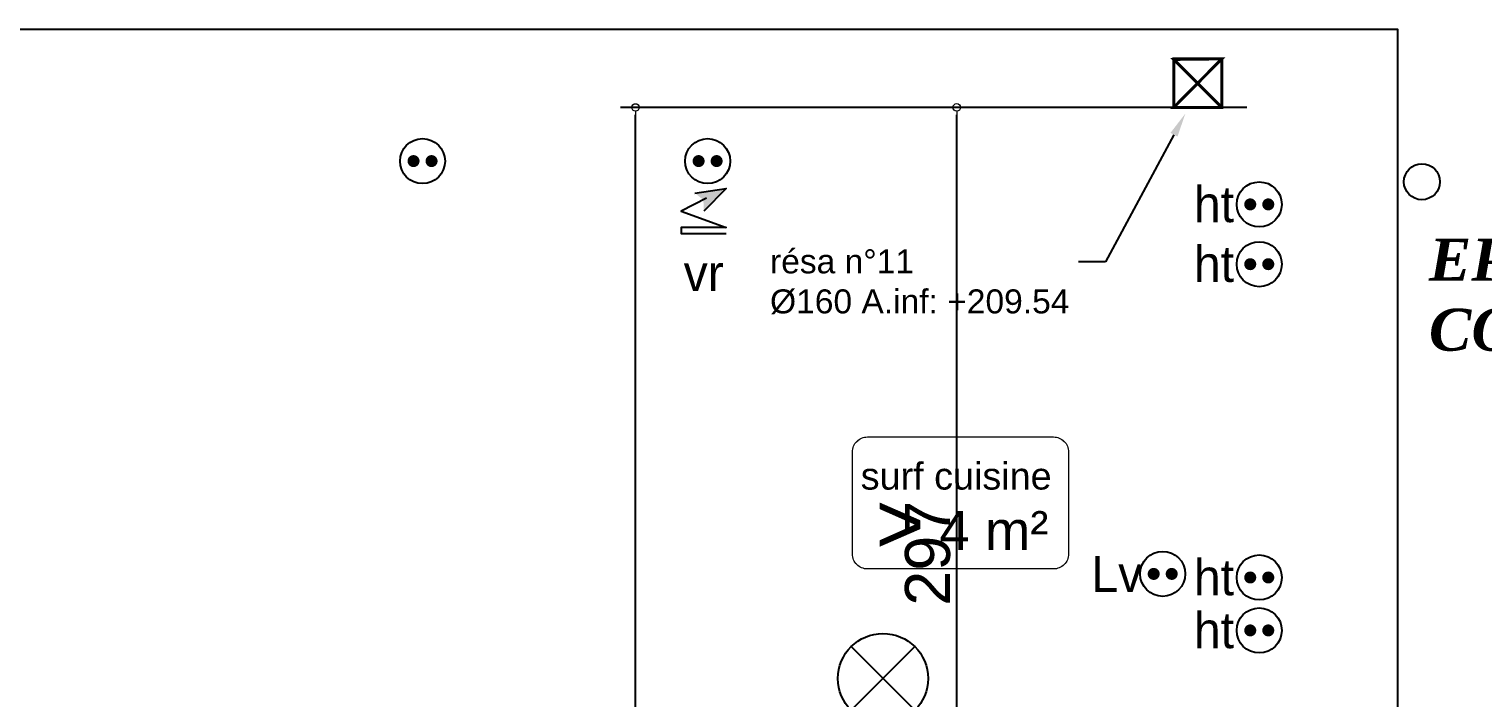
# Model space of a CAD drawing. Header units: millimetres. Extents: x 459337 to 526921, y -375392 to -289779.
# Drawn here: x 463552 to 468394, y -321004 to -318775 of the extents above; entities that cross this region are included whole.
import ezdxf
from ezdxf import colors
from ezdxf.entities.mleader import LeaderData, LeaderLine
from ezdxf.math import Vec2, Vec3

# ---------------------------------------------------------------- set-up
doc = ezdxf.new("R2010")
doc.units = ezdxf.units.MM
doc.set_wipeout_variables(frame=1)
for name, color, linetype, lineweight in [('_GAZELEC-BOITE INCORPO', 36, 'Continuous', 18), ('_GAZELEC-RESERVATION', 1, 'Continuous', 18), ('_GAZELEC-RESERVATION 2', 132, 'Continuous', 18)]:
    doc.layers.add(name, color=color, linetype=linetype, lineweight=lineweight)
doc.layers.add('prlm-EAU-EPEXT', color=145, linetype='Continuous')
doc.layers.add('prlm-ELEC-CFO', color=201, linetype='Continuous')
doc.layers.add('prlm-ZEROPLOT', color=254, linetype='Continuous', plot=False)
doc.styles.add('Arial', font='arial.ttf')
doc.styles.add('prlm-eau-ep', font='timesbi.ttf', dxfattribs={"height": 18})
doc.styles.add('prlm-elec-cfo', font='comic.ttf', dxfattribs={"height": 12})
doc.styles.add('prlm-sejc', font='arial.ttf', dxfattribs={"height": 20})
doc.styles.get("Standard").update_dxf_attribs({"font": 'arial.ttf'})
doc.dimstyles.new('200', dxfattribs={"dimtxt": 150, "dimasz": 25, "dimexe": 50, "dimexo": 50, "dimgap": 20, "dimtad": 1, "dimdec": 0, "dimlfac": 0.1, "dimdsep": 46, "dimtxsty": 'Arial', "dimblk1": 'DOTBLANK', "dimblk2": 'DOTBLANK', "dimsah": 1, "dimcen": 25, "dimclrd": 5, "dimclre": 5, "dimadec": 0, "dimazin": 0, "dimtfac": 1, "dimtdec": 0, "dimtmove": 0, "dimatfit": 3, "dimldrblk": 'DOTBLANK', "dimfxl": 50, "dimtolj": 1, "dimtzin": 0, "dimarcsym": 0})

# ---------------------------------------------------------------- blocks, each defined once
blk = doc.blocks.new('xi.VR')
at = {"layer": 'prlm-ELEC-CFO', "lineweight": 5}
blk.add_hatch(color=0, dxfattribs=at).paths.add_polyline_path([(-3, 6), (-0.1, 3.7), (0, 0), (7.5, 7.5)])
at = {"layer": 'prlm-ELEC-CFO', "color": 0}
for points in [[(-3, 6), (7.5, 7.5), (0, 0)], [(0.95, 4.23), (-7.5, 0), (7.5, -5.5), (-7.5, -5.5), (-7.5, -7.5), (7.5, -7.5)]]:
    blk.add_lwpolyline(points, dxfattribs=at)
blk = doc.blocks.new('xi.LV')
at = {"color": 0, "lineweight": 5}
blk.add_wipeout([(-7.5, -7.5), (7.5, -7.5), (7.5, 7.5), (-7.5, 7.5)], dxfattribs=at).dxf.layer = 'prlm-ELEC-CFO'
at = {"layer": 'prlm-ELEC-CFO', "color": 0, "linetype": 'ByBlock', "lineweight": 5, "const_width": 2}
for points in [[(-4, 0, 1), (-2, 0, 1)], [(2, 0, 1), (4, 0, 1)]]:
    blk.add_lwpolyline(points, format="xyb", close=True, dxfattribs=at)
at = {"layer": 'prlm-ELEC-CFO', "color": 0, "linetype": 'ByBlock', "lineweight": -2}
blk.add_circle((0, 0), 7.5, dxfattribs=at)
blk = doc.blocks.new('xi.PC')
at = {"color": 0, "lineweight": 5}
blk.add_wipeout([(-7.5, -7.5), (7.5, -7.5), (7.5, 7.5), (-7.5, 7.5)], dxfattribs=at).dxf.layer = 'prlm-ELEC-CFO'
at = {"layer": 'prlm-ELEC-CFO', "color": 0, "linetype": 'ByBlock', "lineweight": 5, "const_width": 2}
for points in [[(-4, 0, 1), (-2, 0, 1)], [(2, 0, 1), (4, 0, 1)]]:
    blk.add_lwpolyline(points, format="xyb", close=True, dxfattribs=at)
at = {"layer": 'prlm-ELEC-CFO', "color": 0, "linetype": 'ByBlock', "lineweight": -2}
blk.add_circle((0, 0), 7.5, dxfattribs=at)
blk = doc.blocks.new('xi.PCHT')
at = {"color": 0, "lineweight": 5}
blk.add_wipeout([(-7.5, -7.5), (7.5, -7.5), (7.5, 7.5), (-7.5, 7.5)], dxfattribs=at).dxf.layer = 'prlm-ELEC-CFO'
at = {"layer": 'prlm-ELEC-CFO', "color": 0, "linetype": 'ByBlock', "lineweight": 5, "const_width": 2}
for points in [[(-4, 0, 1), (-2, 0, 1)], [(2, 0, 1), (4, 0, 1)]]:
    blk.add_lwpolyline(points, format="xyb", close=True, dxfattribs=at)
at = {"layer": 'prlm-ELEC-CFO', "color": 0, "linetype": 'ByBlock', "lineweight": -2}
blk.add_circle((0, 0), 7.5, dxfattribs=at)
blk = doc.blocks.new('xi.PTCE')
at = {"layer": 'prlm-ELEC-CFO', "color": 0}
for points in [[(-10.61, 10.61), (10.61, -10.61)], [(10.61, 10.61), (-10.61, -10.61)]]:
    blk.add_lwpolyline(points, dxfattribs=at)
at = {"layer": 'prlm-ELEC-CFO', "color": 0, "linetype": 'ByBlock'}
blk.add_circle((0, 0), 15, dxfattribs=at)
blk = doc.blocks.new('xi.4m²')
at = {"color": 0}
blk.add_wipeout([(-34.54, 20.54), (34.54, 20.54), (34.54, -20.54), (-34.54, -20.54)], dxfattribs=at).dxf.layer = 'prlm-ELEC-CFO'
at = {"layer": 'prlm-ELEC-CFO', "color": 0, "lineweight": 13}
blk.add_lwpolyline([(-31, 22), (31, 22, -0.414214), (36, 17), (36, -17, -0.414214), (31, -22), (-31, -22, -0.414214), (-36, -17), (-36, 17, -0.414214)], format="xyb", close=True, dxfattribs=at)
at = {"layer": 'prlm-ELEC-CFO', "color": 0, "attachment_point": 6, "line_spacing_factor": 0.8, "style": 'prlm-sejc'}
for s, insert, char_height in [('surf cuisine', (30.36, 8.9), 9), ('4 m²', (29.31, -9.19), 13)]:
    blk.add_mtext(s, dxfattribs=dict(at, insert=insert, char_height=char_height))
at = {"layer": 'prlm-ELEC-CFO', "color": 0, "style": 'prlm-sejc', "flags": 8}
blk.add_attdef('?', (-28.3, -16.79), '', height=20, dxfattribs=at)
blk = doc.blocks.new('xi.epext')
at = {"layer": 'prlm-EAU-EPEXT', "color": 0, "linetype": 'ByBlock', "lineweight": -2}
blk.add_circle((0, 0), 5, dxfattribs=at)
blk = doc.blocks.new('_DOTBLANK')
at = {"color": 0, "linetype": 'ByBlock'}
blk.add_line((-0.5, 0), (-1, 0), dxfattribs=at)
blk.add_circle((0, 0), 0.5, dxfattribs=at)
blk = doc.blocks.new('*D168')
at = {"layer": '_GAZELEC-BOITE INCORPO', "color": 5, "lineweight": -2, "transparency": 16777216}
for p, q in [((466971.2, -319035.8), (465521.4, -319035.8)), ((465571.4, -323434.3), (465571.4, -319060.8)), ((466971.5, -323459.3), (465521.4, -323459.3))]:
    blk.add_line(p, q, dxfattribs=at)
at = {"layer": '_GAZELEC-BOITE INCORPO', "color": 5, "lineweight": -2, "transparency": 16777216, "xscale": 25, "yscale": 25, "zscale": 25}
for p, rotation in [((465571.4, -319035.8), 90), ((465571.4, -323459.3), 270)]:
    blk.add_blockref('_DOTBLANK', p, dxfattribs=dict(at, rotation=rotation))
at = {"layer": '_GAZELEC-BOITE INCORPO', "color": 0, "transparency": 16777216, "insert": (465476.1, -321247.5), "char_height": 150, "attachment_point": 5, "rotation": 90, "style": 'Arial'}
blk.add_mtext('\\A1;442', dxfattribs=at)
blk = doc.blocks.new('*D190')
at = {"layer": '_GAZELEC-BOITE INCORPO', "color": 5, "lineweight": -2, "transparency": 16777216}
for p, q in [((467607, -319035.7), (466591.3, -319035.7)), ((466641.3, -321982.1), (466641.3, -319060.7)), ((467607.2, -322007.1), (466591.3, -322007.1))]:
    blk.add_line(p, q, dxfattribs=at)
at = {"layer": '_GAZELEC-BOITE INCORPO', "color": 5, "lineweight": -2, "transparency": 16777216, "xscale": 25, "yscale": 25, "zscale": 25}
for p, rotation in [((466641.3, -319035.7), 90), ((466641.3, -322007.1), 270)]:
    blk.add_blockref('_DOTBLANK', p, dxfattribs=dict(at, rotation=rotation))
at = {"layer": '_GAZELEC-BOITE INCORPO', "color": 0, "transparency": 16777216, "insert": (466544.7, -320521.4), "char_height": 150, "attachment_point": 5, "rotation": 90, "style": 'Arial'}
blk.add_mtext('\\A1;297', dxfattribs=at)

msp = doc.modelspace()

# ---------------------------------------------------------------- linework, layer by layer
at = {"layer": '_GAZELEC-RESERVATION 2', "const_width": 10}
msp.add_lwpolyline([(467443.886, -319035.733), (467363.886, -319035.733), (467363.886, -318873.868), (467523.886, -318873.868), (467523.896, -319035.728), (467363.886, -319035.733), (467523.886, -318873.868), (467363.886, -318875.738), (467523.876, -319035.728)], dxfattribs=at)
at = {"layer": 'prlm-ZEROPLOT'}
msp.add_lwpolyline([(460621.21, -318774.592), (468108.751, -318774.592), (468108.751, -321135.97), (460621.21, -321135.97)], close=True, dxfattribs=at)

# ---------------------------------------------------------------- block references
at = {"layer": 'prlm-EAU-EPEXT', "xscale": 11.99999999999999, "yscale": 11.99999999999999, "zscale": 11.99999999999999}
msp.add_blockref('xi.epext', (468190.537, -319283.366), dxfattribs=at)
at = {"layer": 'prlm-ELEC-CFO', "xscale": 10, "yscale": 10, "zscale": 10}
for name, p in [('xi.VR', (465798.504, -319380.939)), ('xi.PTCE', (466395.53, -320938.75))]:
    msp.add_blockref(name, p, dxfattribs=at)

# ---------------------------------------------------------------- texts
at = {"layer": 'prlm-EAU-EPEXT', "insert": (468213.758, -319472.951), "char_height": 140, "attachment_point": 1, "style": 'prlm-eau-ep'}
msp.add_mtext_dynamic_manual_height_columns('EP CO01', width=91.58378, gutter_width=75, heights=[0], dxfattribs=at)

# ---------------------------------------------------------------- next in the draw order: block references
at = {"layer": 'prlm-ELEC-CFO', "xscale": 10, "yscale": 10, "zscale": 10}
for p in [(464862.037, -319214.593), (465811.489, -319214.593)]:
    msp.add_blockref('xi.PC', p, dxfattribs=at)
msp.add_blockref('xi.4m²', (466653.583, -320353.839), dxfattribs=at).add_auto_attribs({'?': '>'})

# ---------------------------------------------------------------- next in the draw order: texts
at = {"layer": 'prlm-ELEC-CFO', "lineweight": 20, "char_height": 120, "attachment_point": 5, "line_spacing_factor": 0.8, "style": 'prlm-elec-cfo', "bg_fill": 3, "box_fill_scale": 1.1, "bg_fill_color": 256, "bg_fill_transparency": 0}
for s, insert in [('ht', (467497.888, -319358.868)), ('vr', (465798.504, -319587.473)), ('ht', (467497.888, -319558.116)), ('Lv', (467174.248, -320590.24)), ('ht', (467497.888, -320778.587))]:
    msp.add_mtext(s, dxfattribs=dict(at, insert=insert))

# ---------------------------------------------------------------- next in the draw order: block references
at = {"layer": 'prlm-ELEC-CFO', "xscale": 10, "yscale": 10, "zscale": 10}
for name, p in [('xi.PCHT', (467648.649, -319358.868)), ('xi.PCHT', (467648.649, -319558.116)), ('xi.LV', (467327.074, -320590.24)), ('xi.PCHT', (467648.649, -320778.587))]:
    msp.add_blockref(name, p, dxfattribs=at)

# ---------------------------------------------------------------- next in the draw order: dimensions: what is measured, and where the dimension line sits
at = {"layer": '_GAZELEC-BOITE INCORPO'}
dim = msp.add_linear_dim(base=(465571.379, -319035.757), p1=(467021.464, -323459.337), p2=(467021.186, -319035.757), angle=90, dimstyle='200', dxfattribs=at)
dim.commit()
dim.dimension.update_dxf_attribs({"geometry": '*D168', "text_midpoint": (465476.072, -321247.547)})

# ---------------------------------------------------------------- next in the draw order: texts
at = {"layer": 'prlm-ELEC-CFO', "lineweight": 20, "insert": (467497.888, -320602.204), "char_height": 120, "attachment_point": 5, "line_spacing_factor": 0.8, "style": 'prlm-elec-cfo', "bg_fill": 3, "box_fill_scale": 1.1, "bg_fill_color": 256, "bg_fill_transparency": 0}
msp.add_mtext('ht', dxfattribs=at)

# ---------------------------------------------------------------- next in the draw order: leaders
at = {"layer": '_GAZELEC-RESERVATION', "color": 6}
ml = msp.add_multileader_mtext('Standard', dxfattribs=at)
ml.set_content('résa n°11\\P%%C160 A.inf: +209.54', color=6)
ml.set_leader_properties()
ml.build(insert=Vec2(0, 0))
ml.multileader.update_dxf_attribs({"has_text_frame": 1, "arrow_head_size": 80, "scale": 20})
ctx = ml.context
ctx.base_point, ctx.scale, ctx.char_height, ctx.arrow_head_size, ctx.landing_gap_size, ctx.plane_origin = Vec3(465979.323, -319550.345), 20, 80, 80, 40, Vec3(460271.578, -319351.968)
notes = []
notes.append((ctx, [(0, (1, 1, 0), (467136.508, -319550.345), (-1, 0), 89.845, [(0, [(467402.622, -319056.185)], 0, [])])]))
ctx.mtext.insert, ctx.mtext.width, ctx.mtext.flow_direction = Vec3(466019.323, -319508.736), 1568.85041, 5
for ctx, leaders in notes:
    for number, flags, end, landing, length, lines in leaders:
        leader = LeaderData()
        leader.index, (leader.has_last_leader_line, leader.has_dogleg_vector, leader.attachment_direction) = number, flags
        leader.last_leader_point, leader.dogleg_vector, leader.dogleg_length = Vec3(end), Vec3(landing), length
        for number, points, colour, breaks in lines:
            line = LeaderLine()
            line.index, line.vertices, line.color, line.breaks = number, Vec3.list(points), colors.encode_raw_color(colour), breaks
            leader.lines.append(line)
        ctx.leaders.append(leader)

# ---------------------------------------------------------------- next in the draw order: block references
at = {"layer": 'prlm-ELEC-CFO', "xscale": 10, "yscale": 10, "zscale": 10}
msp.add_blockref('xi.PCHT', (467648.649, -320602.204), dxfattribs=at)

# ---------------------------------------------------------------- next in the draw order: dimensions: what is measured, and where the dimension line sits
at = {"layer": '_GAZELEC-BOITE INCORPO'}
dim = msp.add_linear_dim(base=(466641.292, -319035.717), p1=(467657.176, -322007.091), p2=(467656.99, -319035.717), angle=90, dimstyle='200', dxfattribs=at)
dim.commit()
dim.dimension.update_dxf_attribs({"geometry": '*D190', "text_midpoint": (466544.706, -320521.404)})

doc.saveas('drawing.dxf')
